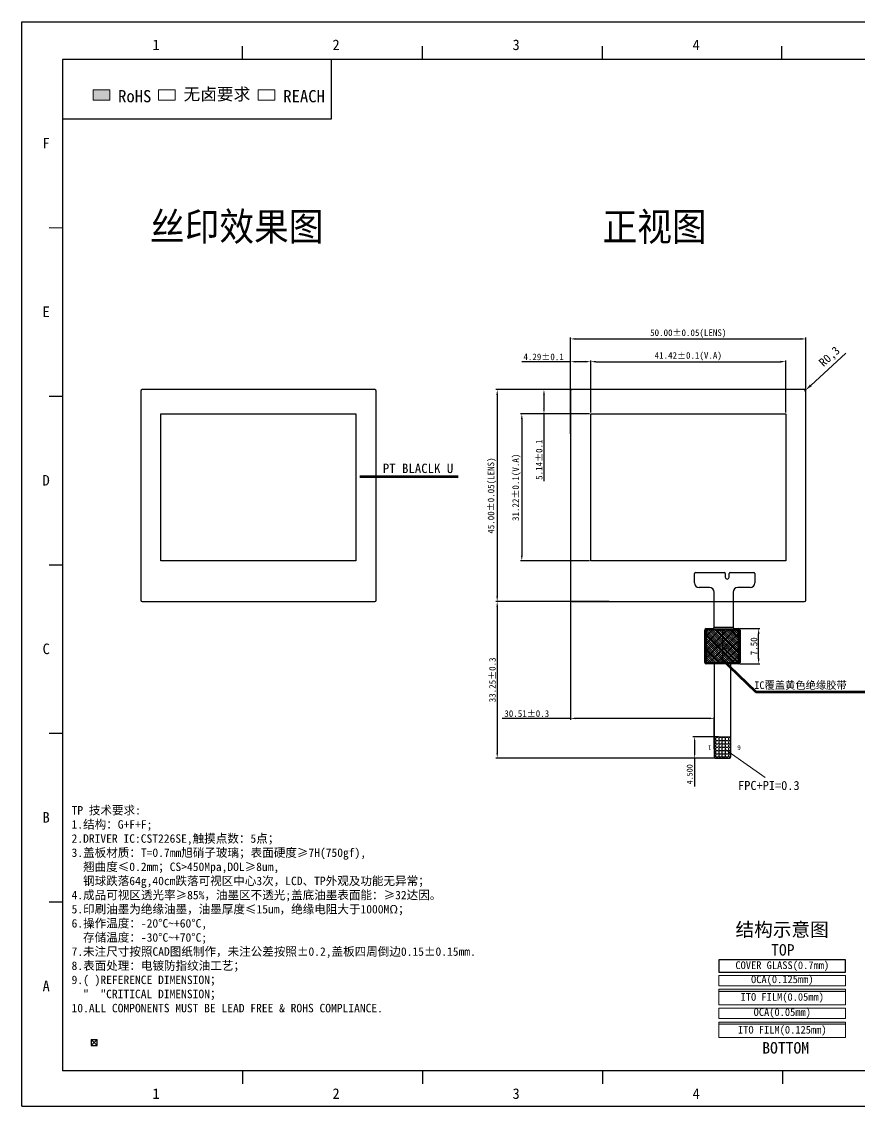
# Model space of a CAD drawing. Header units: millimetres. Extents: x 2493 to 3431, y 522 to 752.
# Drawn here: x 2492.9 to 2670.8, y 522.1 to 752.5 of the extents above; entities that cross this region are included whole.
import ezdxf

# ---------------------------------------------------------------- set-up
doc = ezdxf.new("R2010")
doc.units = ezdxf.units.MM
doc.header["$PDMODE"] = 98
for name, color, linetype, lineweight in [('COVER GLASS', 6, 'Continuous', 0), ('OCA', 5, 'Continuous', 5), ('sensor', 170, 'Continuous', 0)]:
    doc.layers.add(name, color=color, linetype=linetype, lineweight=lineweight)
for name, color, linetype in [('dim', 3, 'Continuous'), ('dimension', 3, 'Continuous'), ('DIM（标注）', 3, 'Continuous'), ('fpc', 2, 'Continuous'), ('LENS', 1, 'Continuous')]:
    doc.layers.add(name, color=color, linetype=linetype)
doc.styles.get("Standard").update_dxf_attribs({"font": ''})
doc.styles.add('TITLE', font='arial.ttf')
doc.styles.add('宋体', font='')
doc.styles.add('宝明', font='simhei.ttf')
doc.styles.add('黑体', font='simhei.ttf', dxfattribs={"width": 0.9})
doc.styles.get('Standard').set_extended_font_data('SimSun')
doc.styles.get('宋体').set_extended_font_data('SimSun')
doc.dimstyles.new('ISO-25', dxfattribs={"dimtxt": 1.8, "dimasz": 1.5, "dimexe": 1.25, "dimexo": 0.625, "dimtad": 1, "dimtxsty": 'Standard', "dimcen": 2.5, "dimclrd": 3, "dimclre": 3, "dimadec": 0, "dimazin": 0, "dimtfac": 1, "dimtmove": 0, "dimatfit": 3, "dimfxl": 1, "dimarcsym": 0})
doc.dimstyles.new('ISO-25$0', dxfattribs={"dimscale": 0.7, "dimtxt": 1.8, "dimasz": 1.2, "dimexe": 0.6, "dimexo": 0.6, "dimgap": 0.6, "dimtad": 1, "dimzin": 1, "dimdsep": 46, "dimtxsty": 'Standard', "dimcen": 0.5, "dimclrd": 256, "dimclre": 256, "dimclrt": 256, "dimadec": 0, "dimazin": 0, "dimtp": 1.2, "dimtm": 1.2, "dimtfac": 1, "dimtmove": 0, "dimatfit": 3, "dimfxl": 1, "dimtolj": 1, "dimarcsym": 0})
doc.dimstyles.new('ISO-25$7', dxfattribs={"dimscale": 0.5, "dimtxt": 2.5, "dimasz": 2, "dimexe": 0.65, "dimexo": 0, "dimtad": 0, "dimdsep": 46, "dimtxsty": 'TITLE', "dimcen": 1.6, "dimclrd": 7, "dimclre": 73, "dimclrt": 7, "dimazin": 0, "dimtfac": 1, "dimtofl": 0, "dimtmove": 0, "dimatfit": 0, "dimfxl": 1, "dimtolj": 1, "dimlwd": 9, "dimlwe": 9, "dimarcsym": 0})

# ---------------------------------------------------------------- blocks, each defined once
blk = doc.blocks.new('*D54')
at = {"layer": 'Defpoints', "color": 0}
for p in [(2655.16, 680.26), (2613.74, 669.18), (2655.16, 669.18)]:
    blk.add_point(p, dxfattribs=at)
at = {"layer": 'DIM（标注）', "lineweight": -2}
for p, q in [((2613.74, 669.46), (2613.74, 680.54)), ((2614.86, 680.26), (2654.04, 680.26)), ((2655.16, 669.46), (2655.16, 680.54))]:
    blk.add_line(p, q, dxfattribs=at)
at = {"layer": 'DIM（标注）'}
for points in [[(2614.86, 680.44), (2614.86, 680.07), (2613.74, 680.26)], [(2654.04, 680.44), (2654.04, 680.07), (2655.16, 680.26)]]:
    blk.add_solid(points, dxfattribs=at)
at = {"layer": 'DIM（标注）', "insert": (2634.45, 681.4), "char_height": 1.4, "attachment_point": 5, "style": '宝明'}
blk.add_mtext('\\A1;41.42%%P0.1(V.A)', dxfattribs=at)
blk = doc.blocks.new('*D55')
at = {"layer": 'Defpoints', "color": 0}
for p in [(2613.74, 669.18), (2599.11, 637.96), (2613.74, 637.96)]:
    blk.add_point(p, dxfattribs=at)
at = {"layer": 'DIM（标注）', "lineweight": -2}
for p, q in [((2613.46, 669.18), (2598.83, 669.18)), ((2599.11, 668.06), (2599.11, 639.08)), ((2613.46, 637.96), (2598.83, 637.96))]:
    blk.add_line(p, q, dxfattribs=at)
at = {"layer": 'DIM（标注）'}
for points in [[(2598.92, 668.06), (2599.29, 668.06), (2599.11, 669.18)], [(2598.92, 639.08), (2599.29, 639.08), (2599.11, 637.96)]]:
    blk.add_solid(points, dxfattribs=at)
at = {"layer": 'DIM（标注）', "insert": (2597.97, 653.57), "char_height": 1.4, "attachment_point": 5, "rotation": 90, "style": '宝明'}
blk.add_mtext('\\A1;31.22%%P0.1(V.A)', dxfattribs=at)
blk = doc.blocks.new('*D56')
at = {"layer": 'Defpoints', "color": 0}
for p in [(2659.45, 685.09), (2609.45, 664.66), (2659.45, 665.2)]:
    blk.add_point(p, dxfattribs=at)
at = {"layer": 'DIM（标注）', "lineweight": -2}
for p, q in [((2609.45, 664.94), (2609.45, 685.37)), ((2610.57, 685.09), (2658.33, 685.09)), ((2659.45, 665.48), (2659.45, 685.37))]:
    blk.add_line(p, q, dxfattribs=at)
at = {"layer": 'DIM（标注）'}
for points in [[(2610.57, 685.27), (2610.57, 684.9), (2609.45, 685.09)], [(2658.33, 685.27), (2658.33, 684.9), (2659.45, 685.09)]]:
    blk.add_solid(points, dxfattribs=at)
at = {"layer": 'DIM（标注）', "insert": (2634.45, 686.23), "char_height": 1.4, "attachment_point": 5, "style": '宝明'}
blk.add_mtext('\\A1;50.00%%P0.05(LENS)', dxfattribs=at)
blk = doc.blocks.new('*D57')
at = {"layer": 'Defpoints', "color": 0}
for p in [(2618.1, 674.32), (2593.88, 629.32), (2617.93, 629.32)]:
    blk.add_point(p, dxfattribs=at)
at = {"layer": 'DIM（标注）', "lineweight": -2}
for p, q in [((2617.82, 674.32), (2593.6, 674.32)), ((2593.88, 673.2), (2593.88, 630.44)), ((2617.65, 629.32), (2593.6, 629.32))]:
    blk.add_line(p, q, dxfattribs=at)
at = {"layer": 'DIM（标注）'}
for points in [[(2593.7, 673.2), (2594.07, 673.2), (2593.88, 674.32)], [(2593.7, 630.44), (2594.07, 630.44), (2593.88, 629.32)]]:
    blk.add_solid(points, dxfattribs=at)
at = {"layer": 'DIM（标注）', "insert": (2592.74, 651.82), "char_height": 1.4, "attachment_point": 5, "rotation": 90, "style": '宝明'}
blk.add_mtext('\\A1;45.00%%P0.05(LENS)', dxfattribs=at)
blk = doc.blocks.new('*D58')
at = {"layer": 'Defpoints', "color": 0}
for p in [(2609.45, 680.26), (2613.74, 669.18), (2609.45, 665.21)]:
    blk.add_point(p, dxfattribs=at)
at = {"layer": 'DIM（标注）', "lineweight": -2}
for p, q in [((2609.45, 680.26), (2599.14, 680.26)), ((2609.45, 665.49), (2609.45, 680.54)), ((2612.62, 680.26), (2610.57, 680.26)), ((2613.74, 669.46), (2613.74, 680.54))]:
    blk.add_line(p, q, dxfattribs=at)
at = {"layer": 'DIM（标注）'}
for points in [[(2610.57, 680.44), (2610.57, 680.07), (2609.45, 680.26)], [(2612.62, 680.44), (2612.62, 680.07), (2613.74, 680.26)]]:
    blk.add_solid(points, dxfattribs=at)
at = {"layer": 'DIM（标注）', "insert": (2603.73, 681.27), "char_height": 1.4, "attachment_point": 5, "style": '宝明'}
blk.add_mtext('\\A1;4.29%%P0.1', dxfattribs=at)
blk = doc.blocks.new('*D59')
at = {"layer": 'Defpoints', "color": 0}
for p in [(2603.81, 674.32), (2616.4, 674.32), (2613.74, 669.18)]:
    blk.add_point(p, dxfattribs=at)
at = {"layer": 'DIM（标注）', "lineweight": -2}
for p, q in [((2616.12, 674.32), (2603.53, 674.32)), ((2603.81, 673.2), (2603.81, 670.3)), ((2613.46, 669.18), (2603.53, 669.18)), ((2603.81, 669.18), (2603.81, 654.86))]:
    blk.add_line(p, q, dxfattribs=at)
at = {"layer": 'DIM（标注）'}
for points in [[(2603.63, 673.2), (2604, 673.2), (2603.81, 674.32)], [(2603.63, 670.3), (2604, 670.3), (2603.81, 669.18)]]:
    blk.add_solid(points, dxfattribs=at)
at = {"layer": 'DIM（标注）', "insert": (2602.8, 659.45), "char_height": 1.4, "attachment_point": 5, "rotation": 90, "style": '宝明'}
blk.add_mtext('\\A1;5.14%%P0.1', dxfattribs=at)
blk = doc.blocks.new('*D60')
at = {"layer": 'Defpoints', "color": 0}
for p in [(2615.24, 629.32), (2593.88, 596.07), (2641.71, 596.07)]:
    blk.add_point(p, dxfattribs=at)
at = {"layer": 'DIM（标注）', "lineweight": -2}
for p, q in [((2614.96, 629.32), (2593.6, 629.32)), ((2593.88, 628.2), (2593.88, 597.19)), ((2641.43, 596.07), (2593.6, 596.07))]:
    blk.add_line(p, q, dxfattribs=at)
at = {"layer": 'DIM（标注）'}
for points in [[(2593.7, 628.2), (2594.07, 628.2), (2593.88, 629.32)], [(2593.7, 597.19), (2594.07, 597.19), (2593.88, 596.07)]]:
    blk.add_solid(points, dxfattribs=at)
at = {"layer": 'DIM（标注）', "insert": (2592.87, 612.69), "char_height": 1.4, "attachment_point": 5, "rotation": 90, "style": '宝明'}
blk.add_mtext('\\A1;33.25%%P0.3', dxfattribs=at)
blk = doc.blocks.new('*D61')
at = {"layer": 'Defpoints', "color": 0}
for p in [(2609.45, 636.16), (2639.96, 604.51), (2639.96, 597.79)]:
    blk.add_point(p, dxfattribs=at)
at = {"layer": 'DIM（标注）', "lineweight": -2}
for p, q in [((2609.45, 635.88), (2609.45, 604.23)), ((2609.45, 604.51), (2594.94, 604.51)), ((2638.84, 604.51), (2610.57, 604.51)), ((2639.96, 598.07), (2639.96, 604.79))]:
    blk.add_line(p, q, dxfattribs=at)
at = {"layer": 'DIM（标注）'}
for points in [[(2610.57, 604.69), (2610.57, 604.32), (2609.45, 604.51)], [(2638.84, 604.69), (2638.84, 604.32), (2639.96, 604.51)]]:
    blk.add_solid(points, dxfattribs=at)
at = {"layer": 'DIM（标注）', "insert": (2600.16, 605.52), "char_height": 1.4, "attachment_point": 5, "style": '宝明'}
blk.add_mtext('\\A1;30.51%%P0.3', dxfattribs=at)
blk = doc.blocks.new('*D62')
at = {"layer": 'Defpoints', "color": 0}
for p in [(2645.16, 623.57), (2649.4, 623.57), (2645.16, 616.07)]:
    blk.add_point(p, dxfattribs=at)
at = {"layer": 'DIM（标注）', "lineweight": -2}
for p, q in [((2645.44, 623.57), (2649.68, 623.57)), ((2649.4, 617.19), (2649.4, 622.45)), ((2645.44, 616.07), (2649.68, 616.07))]:
    blk.add_line(p, q, dxfattribs=at)
at = {"layer": 'DIM（标注）'}
for points in [[(2649.22, 622.45), (2649.59, 622.45), (2649.4, 623.57)], [(2649.22, 617.19), (2649.59, 617.19), (2649.4, 616.07)]]:
    blk.add_solid(points, dxfattribs=at)
at = {"layer": 'DIM（标注）', "insert": (2648.41, 619.82), "char_height": 1.4, "attachment_point": 5, "rotation": 90, "style": '宝明'}
blk.add_mtext('\\A1;7.50', dxfattribs=at)
blk = doc.blocks.new('*D69')
at = {"layer": 'Defpoints', "color": 0}
for p in [(2659.15, 674.02, 0), (2659.37, 674.22, 0)]:
    blk.add_point(p, dxfattribs=at)
at = {"layer": 'DIM（标注）', "color": 3, "lineweight": -2}
for p, q in [((2667.95, 682.04), (2660.48, 675.23)), ((2659.15, 674.02), (2659.37, 674.22))]:
    blk.add_line(p, q, dxfattribs=at)
at = {"layer": 'DIM（标注）', "color": 3}
blk.add_solid([(2660.31, 675.41), (2660.65, 675.04), (2659.37, 674.22)], dxfattribs=at)
at = {"layer": 'DIM（标注）', "color": 0, "insert": (2664.55, 681.21), "char_height": 1.8, "attachment_point": 5, "rotation": 42.3548}
blk.add_mtext('R0,3', dxfattribs=at)
blk = doc.blocks.new('*D70')
at = {"layer": 'Defpoints', "color": 0}
for p in [(2641.31, 600.57, 0), (2635.81, 596.07), (2641.31, 596.07, 0)]:
    blk.add_point(p, dxfattribs=at)
at = {"layer": 'DIM（标注）', "lineweight": -2}
for p, q in [((2640.89, 600.57), (2635.39, 600.57)), ((2635.81, 599.73), (2635.81, 596.91)), ((2640.89, 596.07), (2635.39, 596.07)), ((2635.81, 596.07), (2635.81, 590.04))]:
    blk.add_line(p, q, dxfattribs=at)
at = {"layer": 'DIM（标注）'}
for points in [[(2635.67, 599.73), (2635.95, 599.73), (2635.81, 600.57)], [(2635.67, 596.91), (2635.95, 596.91), (2635.81, 596.07)]]:
    blk.add_solid(points, dxfattribs=at)
at = {"layer": 'DIM（标注）', "insert": (2634.76, 592.63), "char_height": 1.26, "attachment_point": 5, "rotation": 90}
blk.add_mtext('\\A1;4.500', dxfattribs=at)

msp = doc.modelspace()

# ---------------------------------------------------------------- hatches: boundary and pattern name
h = msp.add_hatch()
h.set_pattern_fill('ANSI37', color=2, scale=0.35, style=0)
h.set_pattern_definition([(135, (3927.0657, 485.3809), (0.7857724, 0.7857724), []), (45, (3927.0657, 485.3809), (0.7857724, -0.7857724), [])])
h.paths.add_polyline_path([(2645.3578, 623.4666), (2638.0578, 623.4666), (2638.0578, 616.1666), (2645.3578, 616.1666)])
h = msp.add_hatch()
h.set_pattern_fill('ANSI31', color=0, scale=0.1, style=0)
h.set_pattern_definition([(135, (3927.0657, 485.38094), (0.2245064, 0.2245064), [])])
h.paths.add_polyline_path([(2638.2578, 623.2666), (2638.2578, 616.3666), (2645.1578, 616.3666), (2645.1578, 623.2666)])
h.paths.add_polyline_path([(2639.1473, 618.8159), (2644.1193, 618.8159), (2644.1193, 620.7878), (2639.1473, 620.7878)], flags=24)
at = {"layer": 'DIM（标注）'}
h = msp.add_hatch(dxfattribs=at)
h.set_pattern_fill('ANGLE', color=0, scale=0.1, style=0)
h.set_pattern_definition([(0, (377.144, 983.27604), (0, 0.6985), [0.508, -0.1905]), (90, (377.144, 983.27604), (-0.6985, 4e-17), [0.508, -0.1905])])
h.paths.add_polyline_path([(2643.4578, 600.5666), (2639.9578, 600.5666), (2639.9578, 596.2666, 0.41421356), (2640.1578, 596.0666), (2643.2578, 596.0666, 0.41421356), (2643.4578, 596.2666)])
at = {"layer": 'LENS'}
msp.add_hatch(color=2, dxfattribs=at).paths.add_polyline_path([(2508.0683, 737.9697), (2511.5863, 737.9697), (2511.5863, 735.7709), (2508.0683, 735.7709)])
at = {"layer": 'sensor'}
for points in [[(2640.9699, 546.9822), (2667.8708, 546.9822), (2667.8708, 546.5392), (2640.9699, 546.5392)], [(2640.9699, 540.0161), (2667.8708, 540.0161), (2667.8708, 539.5732), (2640.9699, 539.5732)]]:
    msp.add_hatch(color=3, dxfattribs=at).paths.add_polyline_path(points)

# ---------------------------------------------------------------- linework, layer by layer
at = {"color": 7, "linetype": 'Continuous'}
for p, q in [((2492.8996, 522.1269), (2492.8996, 752.458)), ((2492.8996, 752.458), (2815.9312, 752.458)), ((2539.7859, 744.4339), (2539.7859, 747.2301)), ((2578.0247, 744.4339), (2578.0247, 747.2301)), ((2616.2636, 744.4339), (2616.2636, 747.2301)), ((2654.3322, 744.4339), (2654.3322, 747.2301)), ((2501.5471, 744.4339), (2501.5471, 529.6812)), ((2807.4577, 744.4339), (2501.5471, 744.4339)), ((2501.5471, 708.6418), (2498.7508, 708.6638)), ((2501.5471, 672.8496), (2498.7508, 672.8717)), ((2501.5471, 637.0575), (2498.7508, 637.0796)), ((2501.5471, 601.2654), (2498.7508, 601.2875)), ((2501.5471, 565.4733), (2498.7508, 565.4954)), ((2807.4577, 529.6812), (2501.5471, 529.6812)), ((2539.7859, 529.6812), (2539.7859, 526.885)), ((2578.0247, 529.6812), (2578.0247, 526.885)), ((2616.2636, 529.6812), (2616.2636, 526.885)), ((2654.5024, 529.6812), (2654.5024, 526.885)), ((2492.8996, 522.1269), (2815.9312, 522.1269))]:
    msp.add_line(p, q, dxfattribs=at)
at = {"color": 8}
msp.add_line((2639.9578, 623.8666, 0), (2643.9578, 623.8666, 0), dxfattribs=at)
at = {"color": 2, "linetype": 'Continuous', "elevation": 0}
msp.add_lwpolyline([(2558.6281, 744.4339), (2558.6281, 731.7492), (2501.5471, 731.7492)], dxfattribs=at)
at = {"color": 140, "lineweight": 25, "elevation": 0}
for points in [[(2518.1671, 629.6156, 0.41421356), (2518.4671, 629.3156), (2567.8671, 629.3156, 0.41421356), (2568.1671, 629.6156), (2568.1671, 674.0156, 0.41421356), (2567.8671, 674.3156), (2518.4671, 674.3156, 0.41421356), (2518.1671, 674.0156)], [(2609.4478, 629.6156, 0.41421356), (2609.7478, 629.3156), (2659.1478, 629.3156, 0.41421356), (2659.4478, 629.6156), (2659.4478, 674.0156, 0.41421356), (2659.1478, 674.3156), (2609.7478, 674.3156, 0.41421356), (2609.4478, 674.0156)]]:
    msp.add_lwpolyline(points, format="xyb", close=True, dxfattribs=at)
for points in [[(2522.4551, 669.1756), (2563.8791, 669.1756), (2563.8791, 637.9576), (2522.4551, 637.9576)], [(2613.7358, 669.1756), (2655.1598, 669.1756), (2655.1598, 637.9576), (2613.7358, 637.9576)]]:
    msp.add_lwpolyline(points, close=True, dxfattribs=at)
at = {"color": 2, "elevation": 0}
msp.add_lwpolyline([(2645.3578, 623.4666), (2638.0578, 623.4666), (2638.0578, 616.1666), (2645.3578, 616.1666)], close=True, dxfattribs=at)
at = {"color": 0, "elevation": 0}
msp.add_lwpolyline([(2645.1578, 623.2666), (2638.2578, 623.2666), (2638.2578, 616.3666), (2645.1578, 616.3666)], close=True, dxfattribs=at)
at = {"layer": 'COVER GLASS', "elevation": 0}
msp.add_lwpolyline([(2522.4551, 669.1756), (2563.8791, 669.1756), (2563.8791, 637.9576), (2522.4551, 637.9576)], close=True, dxfattribs=at)
at = {"layer": 'dim', "color": 1, "linetype": 'Continuous'}
for p, q in [((2507.6227, 536.3296), (2507.6227, 535.0578)), ((2508.8945, 536.3296), (2507.6227, 535.0578)), ((2507.6227, 536.3296), (2508.8945, 535.0578)), ((2507.6227, 536.3296), (2508.8945, 536.3296)), ((2507.6227, 535.0578), (2508.8945, 535.0578)), ((2508.8945, 535.0578), (2508.8945, 536.3296))]:
    msp.add_line(p, q, dxfattribs=at)
at = {"layer": 'dim', "color": 2, "lineweight": 0, "elevation": 0}
for points in [[(2508.0683, 737.9697), (2511.5863, 737.9697), (2511.5863, 735.7709), (2508.0683, 735.7709)], [(2521.9754, 737.9697), (2525.4934, 737.9697), (2525.4934, 735.7709), (2521.9754, 735.7709)], [(2543.1493, 737.9697), (2546.6673, 737.9697), (2546.6673, 735.7709), (2543.1493, 735.7709)]]:
    msp.add_lwpolyline(points, close=True, dxfattribs=at)
at = {"layer": 'DIM（标注）', "color": 0}
for p, q in [((2641.7078, 623.4666, 0), (2641.7078, 616.0666, 0)), ((2639.9578, 600.5666, 0), (2643.4578, 600.5666, 0))]:
    msp.add_line(p, q, dxfattribs=at)
at = {"layer": 'fpc', "color": 54, "linetype": 'Continuous'}
for p, q in [((2635.7688, 633.2776, 0), (2635.7688, 635.2776, 0)), ((2635.9688, 635.4776, 0), (2642.1188, 635.4776, 0)), ((2642.3188, 635.2776, 0), (2642.3188, 634.4776, 0)), ((2642.7188, 634.0776, 0), (2642.7188, 634.0776, 0)), ((2643.1188, 634.4776, 0), (2643.1188, 635.2776, 0)), ((2643.3188, 635.4776, 0), (2648.3688, 635.4776, 0)), ((2648.5688, 635.2776, 0), (2648.5688, 633.2776, 0)), ((2638.9578, 632.2776, 0), (2636.7688, 632.2776, 0)), ((2639.9578, 623.8666, 0), (2639.9578, 631.2776, 0)), ((2643.9578, 631.2776, 0), (2643.9578, 623.8666, 0)), ((2647.5688, 632.2776, 0), (2644.9578, 632.2776, 0)), ((2637.9578, 616.3666, 0), (2637.9578, 623.2666, 0)), ((2638.2578, 623.5666, 0), (2639.6578, 623.5666, 0)), ((2644.2578, 623.5666, 0), (2645.1578, 623.5666, 0)), ((2645.4578, 623.2666, 0), (2645.4578, 616.3666, 0)), ((2645.1578, 616.0666, 0), (2638.2578, 616.0666, 0)), ((2639.9578, 616.0666, 0), (2639.9578, 596.2666, 0)), ((2643.4578, 616.0666, 0), (2643.4578, 596.2666, 0)), ((2640.1578, 596.0666, 0), (2643.2578, 596.0666, 0))]:
    msp.add_line(p, q, dxfattribs=at)
for centre, radius, start, end in [((2635.9688, 635.2776, 0), 0.2, 90, 180), ((2642.1188, 635.2776, 0), 0.2, 0, 90), ((2642.7188, 634.4776, 0), 0.4, 180, 270), ((2642.7188, 634.4776, 0), 0.4, 270, 0), ((2643.3188, 635.2776, 0), 0.2, 90, 180), ((2648.3688, 635.2776, 0), 0.2, 360, 90), ((2636.7688, 633.2776, 0), 1, 180, 270), ((2638.9578, 631.2776, 0), 1, 0, 90), ((2644.9578, 631.2776, 0), 1, 90, 180), ((2647.5688, 633.2776, 0), 1, 270, 0), ((2638.2578, 623.2666, 0), 0.3, 90, 180), ((2639.6578, 623.8666, 0), 0.3, 270, 360), ((2644.2578, 623.8666, 0), 0.3, 180, 270), ((2645.1578, 623.2666, 0), 0.3, 0, 90), ((2638.2578, 616.3666, 0), 0.3, 180, 270), ((2645.1578, 616.3666, 0), 0.3, 270, 0), ((2640.1578, 596.2666, 0), 0.2, 180, 270), ((2643.2578, 596.2666, 0), 0.2, 270, 0)]:
    msp.add_arc(centre, radius, start, end, dxfattribs=at)
at = {"layer": 'LENS', "elevation": 0}
msp.add_lwpolyline([(2640.9699, 550.6486), (2667.8708, 550.6486), (2667.8708, 553.215), (2640.9699, 553.215)], close=True, dxfattribs=at)
at = {"layer": 'OCA', "elevation": 0}
for points in [[(2640.9699, 549.9153), (2667.8708, 549.9153), (2667.8708, 547.7155), (2640.9699, 547.7155)], [(2640.9699, 542.9492), (2667.8708, 542.9492), (2667.8708, 540.7494), (2640.9699, 540.7494)]]:
    msp.add_lwpolyline(points, close=True, dxfattribs=at)
at = {"layer": 'sensor', "elevation": 0}
for points in [[(2640.9699, 543.6825), (2667.8708, 543.6825), (2667.8708, 546.9822), (2640.9699, 546.9822)], [(2640.9699, 536.7164), (2667.8708, 536.7164), (2667.8708, 540.0161), (2640.9699, 540.0161)]]:
    msp.add_lwpolyline(points, close=True, dxfattribs=at)
at = {"layer": 'sensor', "color": 3, "elevation": 0}
for points in [[(2640.9699, 546.9822), (2667.8708, 546.9822), (2667.8708, 546.5392), (2640.9699, 546.5392)], [(2640.9699, 540.0161), (2667.8708, 540.0161), (2667.8708, 539.5732), (2640.9699, 539.5732)]]:
    msp.add_lwpolyline(points, close=True, dxfattribs=at)

# ---------------------------------------------------------------- texts
at = {"color": 7, "linetype": 'Continuous', "style": '宝明'}
for s, p in [('1', (2520.6665, 746.4312)), ('2', (2558.9053, 746.4312)), ('3', (2597.1441, 746.4312)), ('4', (2635.383, 746.4312)), ('F', (2497.3381, 725.5377)), ('E', (2497.3381, 689.7456)), ('D', (2497.3381, 653.9535)), ('C', (2497.3381, 618.1614)), ('B', (2497.3381, 582.3693)), ('A', (2497.3381, 546.5772)), ('1', (2520.6665, 523.7071)), ('2', (2558.9053, 523.7071)), ('3', (2597.1441, 523.7071)), ('4', (2635.383, 523.7071))]:
    msp.add_text(s, height=2.237, dxfattribs=at).set_placement(p)
at = {"color": 0, "style": '宝明'}
msp.add_text('元件区', height=1, dxfattribs=at).set_placement((2639.476, 619.2794, 0))
at = {"color": 2, "lineweight": 0, "char_height": 2.594188, "width": 74.380136, "attachment_point": 1}
for s, insert in [('\\fsimsun|b0|i0|c134|p54;\\H1x;RoHS', (2513.3739, 737.9371)), ('\\fsimsun|b0|i0|c134|p54;\\H1x;无卤要求', (2527.281, 738.3768)), ('\\fsimsun|b0|i0|c134|p54;\\H1x;REACH', (2548.455, 737.9371))]:
    msp.add_mtext(s, dxfattribs=dict(at, insert=insert))
at = {"color": 1, "char_height": 1, "width": 0.500789, "attachment_point": 3, "rotation": 180, "style": '宝明'}
for s, insert in [('1', (2638.6352, 597.7881)), ('6', (2644.8359, 597.7566))]:
    msp.add_mtext(s, dxfattribs=dict(at, insert=insert))
at = {"insert": (2644.4838, 561.1139), "char_height": 2.90304, "width": 21.513254, "attachment_point": 1, "style": '宋体'}
msp.add_mtext('{\\fSimSun|b0|i0|c134|p54;结构示意图}', dxfattribs=at)
at = {"layer": 'dim', "style": '宋体'}
for s, insert, char_height, width, attachment_point in [('{\\C2;TP 技术要求:\\P1.结构：G+F+F;\\P2.DRIVER IC:\\C1;CST226SE\\C2;,触摸点数：5点；\\P3.盖板材质：T=0.7mm旭硝子玻璃；表面硬度≥7H(750gf),\\P  翘曲度≤0.2mm；CS>450Mpa,DOL≥8um,\\P  钢球跌落64g,40cm跌落可视区中心3次，LCD、TP外观及功能无异常；\\P4.成品可视区透光率≥85%，油墨区不透光;\\fNSimSun|b0|i0|c134|p49;\\C1;盖底油墨表面能：≥32达因。\\fSimSun|b0|i0|c134|p2;\\P\\C2;5.印刷油墨为绝缘油墨，油墨厚度≤\\C1;15\\C2;um，绝缘电阻大于1000MΩ；\\P6.操作温度：-20%%DC~+60%%DC,\\P  存储温度：-30%%DC~+70%%DC;\\P7.未注尺寸按照CAD图纸制作，未注公差按照\\fNSimSun|b0|i0|c134|p49;\\C1;%%P0.2\\fSimSun|b0|i0|c134|p2;,盖板四周倒边0.15%%P0.15mm.\\P\\C2;8.表面处理：电镀防指纹油工艺； \\P9.( )REFERENCE DIMENSION；\\P  "  "CRITICAL DIMENSION；\\P10.ALL COMPONENTS MUST BE LEAD FREE & ROHS COMPLIANCE.\\P }', (2503.4896, 585.8929), 1.8, 112.149418, 1), ('TOP', (2652.0514, 555.3227), 2.43855, 5.567922, 4), ('BOTTOM', (2650.1663, 534.5178), 2.43855, 10.471701, 4)]:
    msp.add_mtext(s, dxfattribs=dict(at, insert=insert, char_height=char_height, width=width, attachment_point=attachment_point))
at = {"layer": 'dimension', "ltscale": 0.5, "insert": (2645.0376, 591.2201), "char_height": 1.92057, "attachment_point": 1}
msp.add_mtext_dynamic_manual_height_columns('FPC+PI=0.3', width=24.11863, gutter_width=1, heights=[0], dxfattribs=at)
at = {"layer": 'DIM（标注）', "linetype": 'Continuous', "style": '宝明'}
msp.add_text('PT BLACLK U', height=2, dxfattribs=at).set_placement((2569.5833, 656.6029, 0))
at = {"layer": 'DIM（标注）', "lineweight": 0, "style": '黑体'}
msp.add_text('IC覆盖黄色绝缘胶带', height=1.6, dxfattribs=at).set_placement((2648.4726, 610.7579, 0))
at = {"layer": 'DIM（标注）', "color": 1, "char_height": 6, "attachment_point": 7, "style": '黑体'}
for s, insert in [('{\\fSimHei|b0|i0|c134|p49;\\C3;丝印效果图}', (2520.1476, 705.2617)), ('{\\C3;正视图}', (2616.2559, 705.2559))]:
    msp.add_mtext(s, dxfattribs=dict(at, insert=insert))
at = {"layer": 'LENS', "insert": (2654.4204, 552.9054), "char_height": 1.625702, "width": 26.900926, "attachment_point": 2, "style": '宋体'}
msp.add_mtext('COVER GLASS(0.7mm)', dxfattribs=at)
at = {"layer": 'OCA', "char_height": 1.625702, "width": 26.900926, "attachment_point": 2, "style": '宋体'}
for s, insert in [('OCA(0.125mm)', (2654.4204, 549.9153)), ('OCA(0.05mm)', (2654.4204, 542.9492))]:
    msp.add_mtext(s, dxfattribs=dict(at, insert=insert))
at = {"layer": 'sensor', "char_height": 1.571293, "width": 26.900926, "attachment_point": 2, "style": '宋体'}
for s, insert in [('{\\H1.035x;ITO FILM(0.05mm)}', (2654.4204, 546.1666)), ('{\\H1.035x;ITO FILM(0.125mm)}', (2654.4204, 539.2006))]:
    msp.add_mtext(s, dxfattribs=dict(at, insert=insert))

# ---------------------------------------------------------------- dimensions: what is measured, and where the dimension line sits
at = {"layer": 'DIM（标注）'}
for base, p1, p2, text, picture, middle in [((2659.4478, 685.0858, 0), (2609.4478, 664.6627, 0), (2659.4478, 665.2001, 0), '<>%%P0.05(LENS)', '*D56', (2634.4478, 686.2269, 0)), ((2609.4478, 680.2572, 0), (2613.7358, 669.1756, 0), (2609.4478, 665.2064, 0), '<>%%P0.1', '*D58', (2603.7339, 681.2724, 0)), ((2655.1598, 680.2572, 0), (2613.7358, 669.1756, 0), (2655.1598, 669.1756, 0), '<>%%P0.1(V.A)', '*D54', (2634.4478, 681.3983, 0))]:
    dim = msp.add_linear_dim(base=base, p1=p1, p2=p2, text=text, dimstyle='ISO-25$0', override={"dimtxt": 2, "dimasz": 1.6, "dimexe": 0.3998, "dimexo": 0.3998, "dimgap": 0.3998, "dimtxsty": '宝明'}, dxfattribs=at)
    dim.commit()
    dim.dimension.update_dxf_attribs({"geometry": picture, "text_midpoint": middle})
at = {"layer": 'DIM（标注）', "color": 0}
dim = msp.add_radius_dim(center=(2659.1478, 674.0156, 0), mpoint=(2659.3695, 674.2178, 0), dimstyle='ISO-25', override={"dimdec": 3, "dimtdec": 3, "dimfxl": 0.5}, dxfattribs=at)
dim.commit()
dim.dimension.update_dxf_attribs({"geometry": '*D69', "text_midpoint": (2665.6786, 679.9697, 0), "dimtype": 164})
at = {"layer": 'DIM（标注）'}
for base, p1, p2, text, picture, middle in [((2593.8847, 629.3156, 0), (2618.0957, 674.3156, 0), (2617.9315, 629.3156, 0), '<>%%P0.05(LENS)', '*D57', (2592.7436, 651.8156, 0)), ((2599.1079, 637.9576, 0), (2613.7358, 669.1756, 0), (2613.7358, 637.9576, 0), '<>%%P0.1(V.A)', '*D55', (2597.9668, 653.5666, 0))]:
    dim = msp.add_linear_dim(base=base, p1=p1, p2=p2, angle=90, text=text, dimstyle='ISO-25$0', override={"dimtxt": 2, "dimasz": 1.6, "dimexe": 0.3998, "dimexo": 0.3998, "dimgap": 0.3998, "dimtxsty": '宝明'}, dxfattribs=at)
    dim.commit()
    dim.dimension.update_dxf_attribs({"geometry": picture, "text_midpoint": middle})
for base, p1, p2, text, picture, middle in [((2603.8122, 674.3156, 0), (2613.7358, 669.1756, 0), (2616.4, 674.3156, 0), '<>%%P0.1', '*D59', (2603.8122, 659.4522, 0)), ((2593.8847, 596.0666, 0), (2615.2397, 629.3156, 0), (2641.7078, 596.0666, 0), '<>%%P0.3', '*D60', (2593.8847, 612.6911, 0))]:
    dim = msp.add_linear_dim(base=base, p1=p1, p2=p2, angle=90, text=text, dimstyle='ISO-25$0', override={"dimtxt": 2, "dimasz": 1.6, "dimexe": 0.3998, "dimexo": 0.3998, "dimgap": 0.3998, "dimtxsty": '宝明'}, dxfattribs=at)
    dim.commit()
    dim.dimension.update_dxf_attribs({"geometry": picture, "text_midpoint": middle, "dimtype": 160})
dim = msp.add_linear_dim(base=(2639.9578, 604.5067, 0), p1=(2609.4478, 636.1606, 0), p2=(2639.9578, 597.7854, 0), text='<>%%P0.3', dimstyle='ISO-25$0', override={"dimtxt": 2, "dimasz": 1.6, "dimexe": 0.3998, "dimexo": 0.3998, "dimgap": 0.3998, "dimtxsty": '宝明'}, dxfattribs=at)
dim.commit()
dim.dimension.update_dxf_attribs({"geometry": '*D61', "text_midpoint": (2600.1592, 604.5067, 0), "dimtype": 160})
at = {"layer": 'DIM（标注）', "color": 3}
dim = msp.add_linear_dim(base=(2649.4022, 623.5666, 0), p1=(2645.1578, 616.0666, 0), p2=(2645.1578, 623.5666, 0), angle=90, dimstyle='ISO-25$0', override={"dimtxt": 2, "dimasz": 1.6, "dimexe": 0.3998, "dimexo": 0.3998, "dimgap": 0.3998, "dimtxsty": '宝明'}, dxfattribs=at)
dim.commit()
dim.dimension.update_dxf_attribs({"geometry": '*D62', "text_midpoint": (2648.4144, 619.8166, 0)})
at = {"layer": 'DIM（标注）', "color": 0}
dim = msp.add_linear_dim(base=(2635.8088, 596.0666), p1=(2641.3117, 600.5666, 0), p2=(2641.3117, 596.0666, 0), angle=90, dimstyle='ISO-25$0', override={"dimdec": 3, "dimtdec": 3, "dimfxl": 0.5}, dxfattribs=at)
dim.commit()
dim.dimension.update_dxf_attribs({"geometry": '*D70', "text_midpoint": (2634.7588, 592.6316)})

# ---------------------------------------------------------------- leaders
at = {"layer": 'DIM（标注）'}
for points in [[(2564.686, 655.8882, 0), (2585.577, 655.8882, 0)], [(2641.2437, 617.4037, 0), (2648.7691, 610.1431, 0), (2676.9507, 610.1431, 0)]]:
    msp.add_leader(points, dimstyle='ISO-25$7', override={"dimscale": 1, "dimtxt": 2, "dimasz": 1.6, "dimexe": 0.3998, "dimexo": 0.3998, "dimgap": 0.3998, "dimtad": 1, "dimtxsty": '宝明', "dimcen": 2, "dimclrd": 3, "dimclre": 3, "dimclrt": 3, "dimadec": 0, "dimtp": 1.2, "dimtm": 1.2, "dimtofl": 1, "dimatfit": 3, "dimlwd": 65534, "dimlwe": 65534}, dxfattribs=at)
at = {"layer": 'DIM（标注）', "color": 0}
msp.add_leader([(2642.4282, 597.8508), (2650.7822, 591.9522)], dimstyle='ISO-25$7', override={"dimgap": 0.625, "dimtad": 0, "dimdec": 3, "dimtdec": 3, "dimfxl": 0.5}, dxfattribs=at)

doc.saveas('drawing.dxf')
